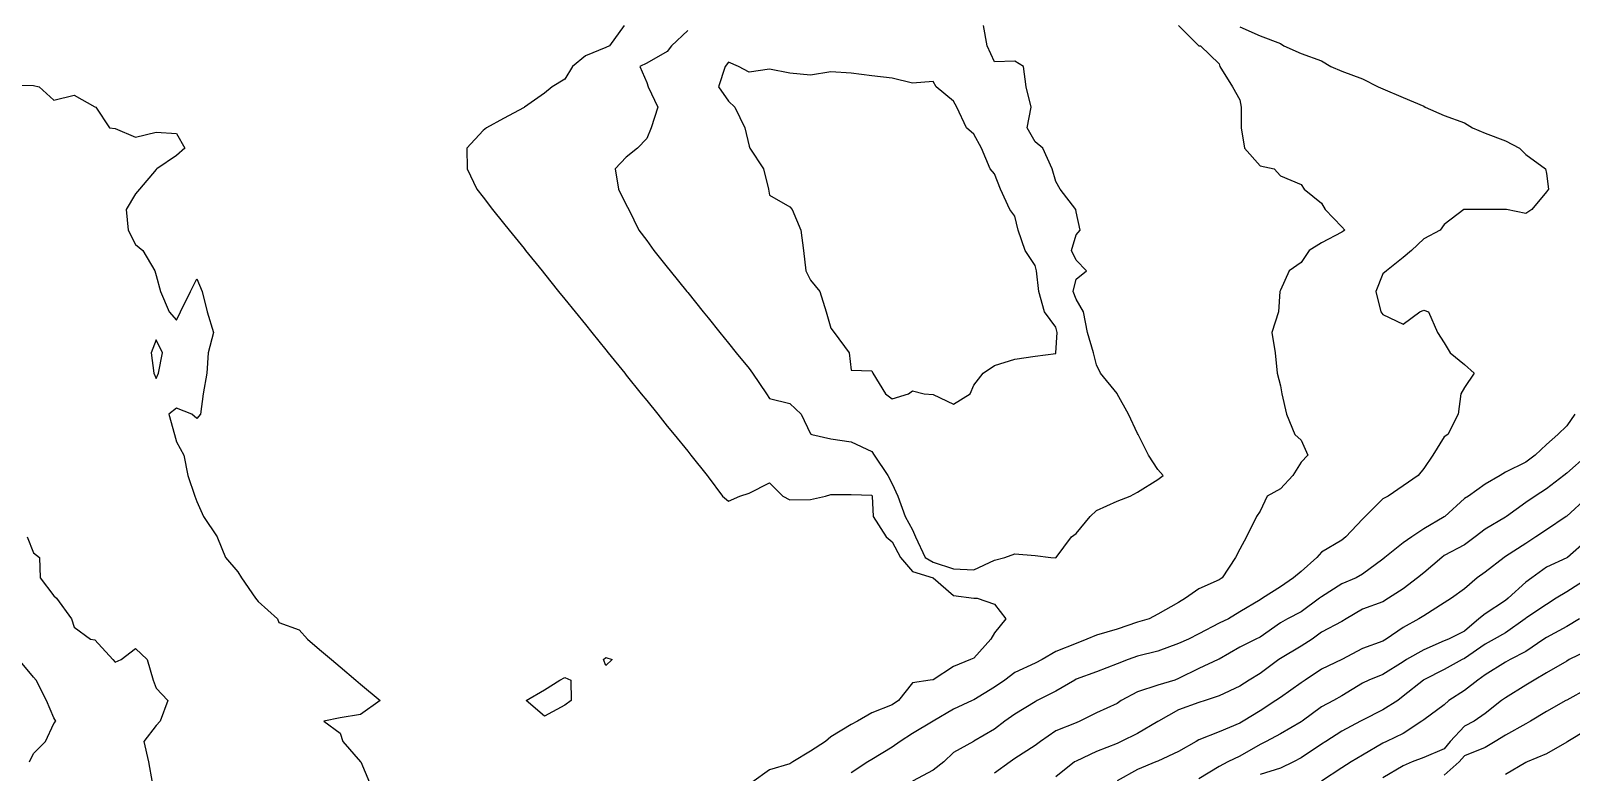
# Model space of a CAD drawing. Header units: metres. Extents: x 2681030 to 2681330, y 1246000 to 1246290.
# Drawn here: x 2681222.69 to 2681260.36, y 1246032 to 1246050.12 of the extents above; entities that cross this region are included whole.
import ezdxf

# ---------------------------------------------------------------- set-up
doc = ezdxf.new("R2010")
doc.units = ezdxf.units.M
doc.layers.add('BASIS_HOEHENLINIEN', color=8, linetype='Continuous')

msp = doc.modelspace()

# ---------------------------------------------------------------- linework, layer by layer
at = {"layer": 'BASIS_HOEHENLINIEN'}
for points in [[(2681237.196, 1246050.25, 0), (2681236.835, 1246049.75, 0), (2681236.75, 1246049.71, 0), (2681236.25, 1246049.511, 0), (2681235.937, 1246049.25, 0), (2681235.75, 1246048.941, 0), (2681235.436, 1246048.75, 0), (2681235.25, 1246048.6, 0), (2681234.761, 1246048.25, 0), (2681234.75, 1246048.244, 0), (2681234.25, 1246047.975, 0), (2681233.833, 1246047.75, 0), (2681233.75, 1246047.681, 0), (2681233.349, 1246047.25, 0), (2681233.36, 1246046.75, 0), (2681233.594, 1246046.25, 0), (2681233.75, 1246046.054, 0), (2681233.981, 1246045.75, 0), (2681234.25, 1246045.417, 0), (2681234.385, 1246045.25, 0), (2681234.75, 1246044.798, 0), (2681234.788, 1246044.75, 0), (2681235.192, 1246044.25, 0), (2681235.25, 1246044.178, 0), (2681235.595, 1246043.75, 0), (2681235.75, 1246043.559, 0), (2681235.999, 1246043.25, 0), (2681236.25, 1246042.939, 0), (2681236.403, 1246042.75, 0), (2681236.75, 1246042.319, 0), (2681236.806, 1246042.25, 0), (2681237.21, 1246041.75, 0), (2681237.25, 1246041.7, 0), (2681237.613, 1246041.25, 0), (2681237.75, 1246041.081, 0), (2681238.017, 1246040.75, 0), (2681238.25, 1246040.461, 0), (2681238.42, 1246040.25, 0), (2681238.75, 1246039.842, 0), (2681238.824, 1246039.75, 0), (2681239.227, 1246039.25, 0), (2681239.25, 1246039.222, 0), (2681239.599, 1246038.75, 0), (2681239.75, 1246038.622, 0), (2681240.025, 1246038.75, 0), (2681240.25, 1246038.816, 0), (2681240.75, 1246039.069, 0), (2681241.075, 1246038.75, 0), (2681241.25, 1246038.656, 0), (2681241.75, 1246038.665, 0), (2681242.122, 1246038.75, 0), (2681242.25, 1246038.783, 0), (2681242.75, 1246038.787, 0), (2681243.25, 1246038.771, 0), (2681243.262, 1246038.75, 0), (2681243.288, 1246038.25, 0), (2681243.602, 1246037.75, 0), (2681243.75, 1246037.626, 0), (2681243.952, 1246037.25, 0), (2681244.25, 1246036.905, 0), (2681244.75, 1246036.751, 0), (2681244.753, 1246036.75, 0), (2681245.25, 1246036.318, 0), (2681245.75, 1246036.257, 0), (2681245.832, 1246036.25, 0), (2681246.25, 1246036.104, 0), (2681246.53, 1246035.75, 0), (2681246.25, 1246035.406, 0), (2681246.165, 1246035.25, 0), (2681245.75, 1246034.789, 0), (2681245.668, 1246034.75, 0), (2681245.25, 1246034.582, 0), (2681244.75, 1246034.259, 0), (2681244.681, 1246034.25, 0), (2681244.25, 1246034.185, 0), (2681243.904, 1246033.75, 0), (2681243.75, 1246033.642, 0), (2681243.25, 1246033.453, 0), (2681242.906, 1246033.25, 0), (2681242.75, 1246033.166, 0), (2681242.25, 1246032.867, 0), (2681242.121, 1246032.75, 0), (2681241.75, 1246032.512, 0), (2681241.323, 1246032.25, 0), (2681241.25, 1246032.204, 0), (2681240.75, 1246032.055, 0), (2681240.318, 1246031.75, 0)], [(2681238.75, 1246050.131, 0), (2681238.354, 1246049.75, 0), (2681238.25, 1246049.618, 0), (2681237.75, 1246049.328, 0), (2681237.583, 1246049.25, 0), (2681237.75, 1246048.856, 0), (2681237.785, 1246048.75, 0), (2681238.018, 1246048.25, 0), (2681237.857, 1246047.75, 0), (2681237.75, 1246047.491, 0), (2681237.521, 1246047.25, 0), (2681237.25, 1246047.031, 0), (2681236.976, 1246046.75, 0), (2681237.061, 1246046.25, 0), (2681237.25, 1246045.869, 0), (2681237.309, 1246045.75, 0), (2681237.558, 1246045.25, 0), (2681237.75, 1246044.999, 0), (2681237.923, 1246044.75, 0), (2681238.25, 1246044.344, 0), (2681238.326, 1246044.25, 0), (2681238.73, 1246043.75, 0), (2681238.75, 1246043.725, 0), (2681239.133, 1246043.25, 0), (2681239.25, 1246043.105, 0), (2681239.537, 1246042.75, 0), (2681239.75, 1246042.486, 0), (2681239.94, 1246042.25, 0), (2681240.25, 1246041.866, 0), (2681240.339, 1246041.75, 0), (2681240.68, 1246041.25, 0), (2681240.75, 1246041.137, 0), (2681241.25, 1246041.014, 0), (2681241.526, 1246040.75, 0), (2681241.75, 1246040.271, 0), (2681241.786, 1246040.25, 0), (2681242.25, 1246040.148, 0), (2681242.75, 1246040.074, 0), (2681243.25, 1246039.841, 0), (2681243.309, 1246039.75, 0), (2681243.643, 1246039.25, 0), (2681243.75, 1246039.048, 0), (2681243.889, 1246038.75, 0), (2681244.071, 1246038.25, 0), (2681244.25, 1246037.922, 0), (2681244.321, 1246037.75, 0), (2681244.562, 1246037.25, 0), (2681244.75, 1246037.134, 0), (2681245.25, 1246036.97, 0), (2681245.75, 1246036.948, 0), (2681246.25, 1246037.183, 0), (2681246.504, 1246037.25, 0), (2681246.75, 1246037.333, 0), (2681247.25, 1246037.297, 0), (2681247.633, 1246037.25, 0), (2681247.75, 1246037.235, 0), (2681247.764, 1246037.25, 0), (2681248.136, 1246037.75, 0), (2681248.25, 1246037.832, 0), (2681248.592, 1246038.25, 0), (2681248.75, 1246038.399, 0), (2681249.25, 1246038.627, 0), (2681249.569, 1246038.75, 0), (2681249.75, 1246038.843, 0), (2681250.25, 1246039.151, 0), (2681250.378, 1246039.25, 0), (2681250.25, 1246039.399, 0), (2681250.018, 1246039.75, 0), (2681249.768, 1246040.25, 0), (2681249.75, 1246040.274, 0), (2681249.527, 1246040.75, 0), (2681249.253, 1246041.25, 0), (2681249.25, 1246041.254, 0), (2681248.842, 1246041.75, 0), (2681248.75, 1246041.96, 0), (2681248.676, 1246042.25, 0), (2681248.527, 1246042.75, 0), (2681248.431, 1246043.25, 0), (2681248.25, 1246043.558, 0), (2681248.175, 1246043.75, 0), (2681248.25, 1246044.046, 0), (2681248.504, 1246044.25, 0), (2681248.25, 1246044.515, 0), (2681248.135, 1246044.75, 0), (2681248.25, 1246045.133, 0), (2681248.347, 1246045.25, 0), (2681248.25, 1246045.695, 0), (2681248.239, 1246045.75, 0), (2681247.862, 1246046.25, 0), (2681247.75, 1246046.438, 0), (2681247.666, 1246046.75, 0), (2681247.439, 1246047.25, 0), (2681247.25, 1246047.405, 0), (2681247.051, 1246047.75, 0), (2681247.147, 1246048.25, 0), (2681247.032, 1246048.75, 0), (2681246.96, 1246049.25, 0), (2681246.75, 1246049.379, 0), (2681246.25, 1246049.363, 0), (2681246.077, 1246049.75, 0), (2681245.981, 1246050.25, 0)], [(2681250.757, 1246050.25, 0), (2681251.25, 1246049.754, 0), (2681251.294, 1246049.75, 0), (2681251.75, 1246049.311, 0), (2681251.765, 1246049.25, 0), (2681252.074, 1246048.75, 0), (2681252.25, 1246048.436, 0), (2681252.285, 1246048.25, 0), (2681252.288, 1246047.75, 0), (2681252.369, 1246047.25, 0), (2681252.75, 1246046.823, 0), (2681253.097, 1246046.75, 0), (2681253.25, 1246046.578, 0), (2681253.75, 1246046.364, 0), (2681253.825, 1246046.25, 0), (2681254.25, 1246045.904, 0), (2681254.339, 1246045.75, 0), (2681254.75, 1246045.325, 0), (2681254.825, 1246045.25, 0), (2681254.75, 1246045.199, 0), (2681254.25, 1246044.941, 0), (2681253.946, 1246044.75, 0), (2681253.75, 1246044.457, 0), (2681253.462, 1246044.25, 0), (2681253.25, 1246043.781, 0), (2681253.235, 1246043.75, 0), (2681253.199, 1246043.25, 0), (2681253.037, 1246042.75, 0), (2681253.116, 1246042.25, 0), (2681253.167, 1246041.75, 0), (2681253.25, 1246041.44, 0), (2681253.282, 1246041.25, 0), (2681253.398, 1246040.75, 0), (2681253.602, 1246040.25, 0), (2681253.75, 1246040.112, 0), (2681253.913, 1246039.75, 0), (2681253.75, 1246039.577, 0), (2681253.549, 1246039.25, 0), (2681253.25, 1246038.929, 0), (2681252.92, 1246038.75, 0), (2681252.75, 1246038.38, 0), (2681252.659, 1246038.25, 0), (2681252.415, 1246037.75, 0), (2681252.25, 1246037.45, 0), (2681252.147, 1246037.25, 0), (2681251.824, 1246036.75, 0), (2681251.75, 1246036.703, 0), (2681251.25, 1246036.483, 0), (2681250.927, 1246036.25, 0), (2681250.75, 1246036.149, 0), (2681250.25, 1246035.863, 0), (2681250.036, 1246035.75, 0), (2681249.75, 1246035.663, 0), (2681249.25, 1246035.499, 0), (2681248.75, 1246035.351, 0), (2681248.513, 1246035.25, 0), (2681248.25, 1246035.146, 0), (2681247.75, 1246034.947, 0), (2681247.416, 1246034.75, 0), (2681247.25, 1246034.667, 0), (2681246.75, 1246034.439, 0), (2681246.504, 1246034.25, 0), (2681246.25, 1246034.077, 0), (2681245.75, 1246033.768, 0), (2681245.71, 1246033.75, 0), (2681245.25, 1246033.537, 0), (2681244.753, 1246033.25, 0), (2681244.75, 1246033.247, 0), (2681244.25, 1246032.944, 0), (2681243.945, 1246032.75, 0), (2681243.75, 1246032.611, 0), (2681243.25, 1246032.313, 0), (2681243.152, 1246032.25, 0), (2681242.75, 1246031.982, 0)], [(2681252.25, 1246050.217, 0), (2681252.75, 1246050.001, 0), (2681253.25, 1246049.806, 0), (2681253.327, 1246049.75, 0), (2681253.75, 1246049.567, 0), (2681254.25, 1246049.388, 0), (2681254.481, 1246049.25, 0), (2681254.75, 1246049.133, 0), (2681255.25, 1246048.947, 0), (2681255.634, 1246048.75, 0), (2681255.75, 1246048.7, 0), (2681256.25, 1246048.492, 0), (2681256.75, 1246048.278, 0), (2681256.787, 1246048.25, 0), (2681257.25, 1246048.049, 0), (2681257.75, 1246047.869, 0), (2681257.94, 1246047.75, 0), (2681258.25, 1246047.616, 0), (2681258.75, 1246047.433, 0), (2681259.093, 1246047.25, 0), (2681259.25, 1246047.094, 0), (2681259.727, 1246046.75, 0), (2681259.75, 1246046.631, 0), (2681259.804, 1246046.25, 0), (2681259.75, 1246046.183, 0), (2681259.391, 1246045.75, 0), (2681259.25, 1246045.656, 0), (2681258.778, 1246045.75, 0), (2681258.75, 1246045.755, 0), (2681258.25, 1246045.754, 0), (2681257.75, 1246045.754, 0), (2681257.735, 1246045.75, 0), (2681257.25, 1246045.387, 0), (2681257.153, 1246045.25, 0), (2681256.75, 1246045.037, 0), (2681256.455, 1246044.75, 0), (2681256.25, 1246044.578, 0), (2681255.843, 1246044.25, 0), (2681255.75, 1246044.177, 0), (2681255.582, 1246043.75, 0), (2681255.705, 1246043.25, 0), (2681255.75, 1246043.185, 0), (2681256.25, 1246042.952, 0), (2681256.654, 1246043.25, 0), (2681256.75, 1246043.294, 0), (2681256.864, 1246043.25, 0), (2681257.089, 1246042.75, 0), (2681257.25, 1246042.497, 0), (2681257.397, 1246042.25, 0), (2681257.75, 1246041.968, 0), (2681257.981, 1246041.75, 0), (2681257.75, 1246041.399, 0), (2681257.662, 1246041.25, 0), (2681257.597, 1246040.75, 0), (2681257.338, 1246040.25, 0), (2681257.25, 1246040.195, 0), (2681256.977, 1246039.75, 0), (2681256.75, 1246039.42, 0), (2681256.616, 1246039.25, 0), (2681256.25, 1246039, 0), (2681255.881, 1246038.75, 0), (2681255.75, 1246038.677, 0), (2681255.322, 1246038.25, 0), (2681255.25, 1246038.184, 0), (2681254.844, 1246037.75, 0), (2681254.75, 1246037.667, 0), (2681254.25, 1246037.377, 0), (2681254.133, 1246037.25, 0), (2681253.75, 1246036.903, 0), (2681253.566, 1246036.75, 0), (2681253.25, 1246036.53, 0), (2681252.808, 1246036.25, 0), (2681252.75, 1246036.212, 0), (2681252.25, 1246035.918, 0), (2681251.98, 1246035.75, 0), (2681251.75, 1246035.638, 0), (2681251.25, 1246035.381, 0), (2681250.997, 1246035.25, 0), (2681250.75, 1246035.149, 0), (2681250.25, 1246034.958, 0), (2681249.75, 1246034.834, 0), (2681249.519, 1246034.75, 0), (2681249.25, 1246034.652, 0), (2681248.75, 1246034.454, 0), (2681248.25, 1246034.27, 0), (2681248.217, 1246034.25, 0), (2681247.75, 1246033.976, 0), (2681247.298, 1246033.75, 0), (2681247.25, 1246033.722, 0), (2681246.75, 1246033.419, 0), (2681246.507, 1246033.25, 0), (2681246.25, 1246033.053, 0), (2681245.75, 1246032.754, 0), (2681245.742, 1246032.75, 0), (2681245.25, 1246032.478, 0), (2681245.014, 1246032.25, 0), (2681244.75, 1246032.053, 0), (2681244.25, 1246031.78, 0)], [(2681245.25, 1246040.998, 0), (2681245.662, 1246041.25, 0), (2681245.75, 1246041.463, 0), (2681245.977, 1246041.75, 0), (2681246.25, 1246041.939, 0), (2681246.75, 1246042.092, 0), (2681247.25, 1246042.164, 0), (2681247.75, 1246042.236, 0), (2681247.753, 1246042.25, 0), (2681247.784, 1246042.75, 0), (2681247.75, 1246042.873, 0), (2681247.477, 1246043.25, 0), (2681247.341, 1246043.75, 0), (2681247.282, 1246044.25, 0), (2681247.25, 1246044.385, 0), (2681247.006, 1246044.75, 0), (2681246.836, 1246045.25, 0), (2681246.75, 1246045.593, 0), (2681246.627, 1246045.75, 0), (2681246.399, 1246046.25, 0), (2681246.25, 1246046.621, 0), (2681246.151, 1246046.75, 0), (2681245.939, 1246047.25, 0), (2681245.75, 1246047.596, 0), (2681245.571, 1246047.75, 0), (2681245.332, 1246048.25, 0), (2681245.25, 1246048.401, 0), (2681244.827, 1246048.75, 0), (2681244.75, 1246048.878, 0), (2681244.25, 1246048.838, 0), (2681243.75, 1246048.96, 0), (2681243.25, 1246049.02, 0), (2681242.75, 1246049.081, 0), (2681242.25, 1246049.118, 0), (2681241.75, 1246049.035, 0), (2681241.25, 1246049.086, 0), (2681240.75, 1246049.179, 0), (2681240.25, 1246049.107, 0), (2681239.994, 1246049.25, 0), (2681239.75, 1246049.354, 0), (2681239.667, 1246049.25, 0), (2681239.504, 1246048.75, 0), (2681239.75, 1246048.404, 0), (2681239.9, 1246048.25, 0), (2681240.151, 1246047.75, 0), (2681240.25, 1246047.3, 0), (2681240.273, 1246047.25, 0), (2681240.602, 1246046.75, 0), (2681240.729, 1246046.25, 0), (2681240.75, 1246046.103, 0), (2681241.25, 1246045.821, 0), (2681241.307, 1246045.75, 0), (2681241.518, 1246045.25, 0), (2681241.581, 1246044.75, 0), (2681241.637, 1246044.25, 0), (2681241.75, 1246044.028, 0), (2681241.984, 1246043.75, 0), (2681242.139, 1246043.25, 0), (2681242.25, 1246042.854, 0), (2681242.334, 1246042.75, 0), (2681242.703, 1246042.25, 0), (2681242.75, 1246041.824, 0), (2681243.25, 1246041.809, 0), (2681243.276, 1246041.75, 0), (2681243.592, 1246041.25, 0), (2681243.75, 1246041.127, 0), (2681244.153, 1246041.25, 0), (2681244.25, 1246041.319, 0), (2681244.532, 1246041.25, 0), (2681244.75, 1246041.23, 0), (2681245.25, 1246040.998, 0)], [(2681222.25, 1246048.791, 0), (2681222.75, 1246048.786, 0), (2681222.893, 1246048.75, 0), (2681223.25, 1246048.425, 0), (2681223.75, 1246048.548, 0), (2681224.25, 1246048.263, 0), (2681224.275, 1246048.25, 0), (2681224.614, 1246047.75, 0), (2681224.75, 1246047.732, 0), (2681225.25, 1246047.524, 0), (2681225.75, 1246047.641, 0), (2681226.25, 1246047.61, 0), (2681226.453, 1246047.25, 0), (2681226.25, 1246047.073, 0), (2681225.77, 1246046.75, 0), (2681225.75, 1246046.727, 0), (2681225.341, 1246046.25, 0), (2681225.25, 1246046.136, 0), (2681225.015, 1246045.75, 0), (2681225.064, 1246045.25, 0), (2681225.25, 1246044.9, 0), (2681225.423, 1246044.75, 0), (2681225.716, 1246044.25, 0), (2681225.75, 1246044.141, 0), (2681225.856, 1246043.75, 0), (2681226.07, 1246043.25, 0), (2681226.25, 1246043.047, 0), (2681226.35, 1246043.25, 0), (2681226.59, 1246043.75, 0), (2681226.75, 1246044.055, 0), (2681226.875, 1246043.75, 0), (2681227.003, 1246043.25, 0), (2681227.155, 1246042.75, 0), (2681227.021, 1246042.25, 0), (2681226.994, 1246041.75, 0), (2681226.901, 1246041.25, 0), (2681226.836, 1246040.75, 0), (2681226.75, 1246040.644, 0), (2681226.625, 1246040.75, 0), (2681226.25, 1246040.894, 0), (2681226.064, 1246040.75, 0), (2681226.202, 1246040.25, 0), (2681226.25, 1246040.076, 0), (2681226.429, 1246039.75, 0), (2681226.526, 1246039.25, 0), (2681226.698, 1246038.75, 0), (2681226.75, 1246038.615, 0), (2681226.912, 1246038.25, 0), (2681227.244, 1246037.75, 0), (2681227.25, 1246037.725, 0), (2681227.449, 1246037.25, 0), (2681227.75, 1246036.893, 0), (2681227.836, 1246036.75, 0), (2681228.185, 1246036.25, 0), (2681228.25, 1246036.169, 0), (2681228.722, 1246035.75, 0), (2681228.75, 1246035.656, 0), (2681229.25, 1246035.478, 0), (2681229.449, 1246035.25, 0), (2681229.75, 1246034.996, 0), (2681230.042, 1246034.75, 0), (2681230.25, 1246034.575, 0), (2681230.636, 1246034.25, 0), (2681230.75, 1246034.154, 0), (2681231.229, 1246033.75, 0), (2681230.75, 1246033.409, 0), (2681230.25, 1246033.325, 0), (2681229.85, 1246033.25, 0), (2681230.25, 1246032.954, 0), (2681230.316, 1246032.75, 0), (2681230.75, 1246032.256, 0), (2681230.757, 1246032.25, 0), (2681230.973, 1246031.75, 0)], [(2681225.75, 1246041.621, 0), (2681225.807, 1246041.75, 0), (2681225.904, 1246042.25, 0), (2681225.75, 1246042.566, 0), (2681225.633, 1246042.25, 0), (2681225.695, 1246041.75, 0), (2681225.75, 1246041.621, 0)], [(2681260.443, 1246040.75, 0), (2681260.25, 1246040.468, 0), (2681260.031, 1246040.25, 0), (2681259.75, 1246040.012, 0), (2681259.472, 1246039.75, 0), (2681259.25, 1246039.577, 0), (2681258.75, 1246039.329, 0), (2681258.617, 1246039.25, 0), (2681258.25, 1246039.037, 0), (2681257.844, 1246038.75, 0), (2681257.75, 1246038.686, 0), (2681257.266, 1246038.25, 0), (2681257.25, 1246038.238, 0), (2681256.75, 1246037.951, 0), (2681256.456, 1246037.75, 0), (2681256.25, 1246037.609, 0), (2681255.797, 1246037.25, 0), (2681255.75, 1246037.21, 0), (2681255.25, 1246036.837, 0), (2681255.096, 1246036.75, 0), (2681254.75, 1246036.601, 0), (2681254.25, 1246036.285, 0), (2681254.204, 1246036.25, 0), (2681253.75, 1246035.919, 0), (2681253.423, 1246035.75, 0), (2681253.25, 1246035.654, 0), (2681252.75, 1246035.302, 0), (2681252.641, 1246035.25, 0), (2681252.25, 1246035.055, 0), (2681251.75, 1246034.766, 0), (2681251.723, 1246034.75, 0), (2681251.25, 1246034.534, 0), (2681250.75, 1246034.29, 0), (2681250.664, 1246034.25, 0), (2681250.25, 1246034.124, 0), (2681249.75, 1246033.967, 0), (2681249.348, 1246033.75, 0), (2681249.25, 1246033.682, 0), (2681248.75, 1246033.45, 0), (2681248.337, 1246033.25, 0), (2681248.25, 1246033.208, 0), (2681247.75, 1246033.009, 0), (2681247.381, 1246032.75, 0), (2681247.25, 1246032.655, 0), (2681246.75, 1246032.336, 0), (2681246.636, 1246032.25, 0), (2681246.25, 1246031.975, 0)], [(2681260.749, 1246039.75, 0), (2681260.25, 1246039.309, 0), (2681260.177, 1246039.25, 0), (2681259.75, 1246038.924, 0), (2681259.48, 1246038.75, 0), (2681259.25, 1246038.59, 0), (2681258.779, 1246038.25, 0), (2681258.75, 1246038.23, 0), (2681258.25, 1246037.936, 0), (2681258.008, 1246037.75, 0), (2681257.75, 1246037.558, 0), (2681257.25, 1246037.298, 0), (2681257.193, 1246037.25, 0), (2681256.75, 1246036.872, 0), (2681256.595, 1246036.75, 0), (2681256.25, 1246036.479, 0), (2681255.886, 1246036.25, 0), (2681255.75, 1246036.167, 0), (2681255.25, 1246035.986, 0), (2681254.858, 1246035.75, 0), (2681254.75, 1246035.679, 0), (2681254.25, 1246035.418, 0), (2681254.019, 1246035.25, 0), (2681253.75, 1246035.083, 0), (2681253.25, 1246034.78, 0), (2681253.208, 1246034.75, 0), (2681252.75, 1246034.413, 0), (2681252.485, 1246034.25, 0), (2681252.25, 1246034.102, 0), (2681251.75, 1246033.865, 0), (2681251.404, 1246033.75, 0), (2681251.25, 1246033.702, 0), (2681250.75, 1246033.523, 0), (2681250.266, 1246033.25, 0), (2681250.25, 1246033.241, 0), (2681249.75, 1246032.947, 0), (2681249.353, 1246032.75, 0), (2681249.25, 1246032.701, 0), (2681248.75, 1246032.507, 0), (2681248.25, 1246032.273, 0), (2681248.21, 1246032.25, 0), (2681247.75, 1246031.884, 0)], [(2681260.75, 1246038.711, 0), (2681260.25, 1246038.26, 0), (2681260.237, 1246038.25, 0), (2681259.75, 1246037.922, 0), (2681259.492, 1246037.75, 0), (2681259.25, 1246037.586, 0), (2681258.75, 1246037.273, 0), (2681258.717, 1246037.25, 0), (2681258.25, 1246036.892, 0), (2681258.056, 1246036.75, 0), (2681257.75, 1246036.48, 0), (2681257.434, 1246036.25, 0), (2681257.25, 1246036.139, 0), (2681256.75, 1246035.823, 0), (2681256.627, 1246035.75, 0), (2681256.25, 1246035.538, 0), (2681255.834, 1246035.25, 0), (2681255.75, 1246035.199, 0), (2681255.25, 1246035.024, 0), (2681254.752, 1246034.75, 0), (2681254.75, 1246034.749, 0), (2681254.25, 1246034.52, 0), (2681253.853, 1246034.25, 0), (2681253.75, 1246034.18, 0), (2681253.25, 1246033.827, 0), (2681253.137, 1246033.75, 0), (2681252.75, 1246033.502, 0), (2681252.339, 1246033.25, 0), (2681252.25, 1246033.194, 0), (2681251.75, 1246032.987, 0), (2681251.25, 1246032.787, 0), (2681251.183, 1246032.75, 0), (2681250.75, 1246032.503, 0), (2681250.25, 1246032.267, 0), (2681250.203, 1246032.25, 0), (2681249.75, 1246032.066, 0), (2681249.25, 1246031.788, 0)], [(2681222.594, 1246037.75, 0), (2681222.75, 1246037.359, 0), (2681222.9, 1246037.25, 0), (2681222.919, 1246036.75, 0), (2681223.25, 1246036.308, 0), (2681223.313, 1246036.25, 0), (2681223.679, 1246035.75, 0), (2681223.75, 1246035.542, 0), (2681224.144, 1246035.25, 0), (2681224.25, 1246035.234, 0), (2681224.695, 1246034.75, 0), (2681224.75, 1246034.689, 0), (2681224.899, 1246034.75, 0), (2681225.25, 1246035.022, 0), (2681225.533, 1246034.75, 0), (2681225.675, 1246034.25, 0), (2681225.75, 1246034.056, 0), (2681226.038, 1246033.75, 0), (2681225.848, 1246033.25, 0), (2681225.75, 1246033.141, 0), (2681225.452, 1246032.75, 0), (2681225.564, 1246032.25, 0), (2681225.652, 1246031.75, 0)], [(2681260.75, 1246037.672, 0), (2681260.27, 1246037.25, 0), (2681260.25, 1246037.236, 0), (2681259.75, 1246037.011, 0), (2681259.392, 1246036.75, 0), (2681259.25, 1246036.643, 0), (2681258.819, 1246036.25, 0), (2681258.75, 1246036.193, 0), (2681258.25, 1246035.87, 0), (2681258.097, 1246035.75, 0), (2681257.75, 1246035.448, 0), (2681257.355, 1246035.25, 0), (2681257.25, 1246035.208, 0), (2681256.75, 1246034.992, 0), (2681256.332, 1246034.75, 0), (2681256.25, 1246034.698, 0), (2681255.75, 1246034.386, 0), (2681255.408, 1246034.25, 0), (2681255.25, 1246034.172, 0), (2681254.75, 1246033.864, 0), (2681254.542, 1246033.75, 0), (2681254.25, 1246033.596, 0), (2681253.78, 1246033.25, 0), (2681253.75, 1246033.229, 0), (2681253.25, 1246032.94, 0), (2681252.897, 1246032.75, 0), (2681252.75, 1246032.676, 0), (2681252.25, 1246032.388, 0), (2681251.964, 1246032.25, 0), (2681251.75, 1246032.137, 0), (2681251.25, 1246031.836, 0)], [(2681260.75, 1246036.722, 0), (2681260.25, 1246036.405, 0), (2681259.99, 1246036.25, 0), (2681259.75, 1246036.095, 0), (2681259.25, 1246035.764, 0), (2681259.233, 1246035.75, 0), (2681258.75, 1246035.405, 0), (2681258.477, 1246035.25, 0), (2681258.25, 1246035.129, 0), (2681257.75, 1246034.778, 0), (2681257.689, 1246034.75, 0), (2681257.25, 1246034.509, 0), (2681256.75, 1246034.254, 0), (2681256.744, 1246034.25, 0), (2681256.25, 1246033.859, 0), (2681256.118, 1246033.75, 0), (2681255.75, 1246033.521, 0), (2681255.25, 1246033.272, 0), (2681255.205, 1246033.25, 0), (2681254.75, 1246033, 0), (2681254.354, 1246032.75, 0), (2681254.25, 1246032.683, 0), (2681253.75, 1246032.354, 0), (2681253.567, 1246032.25, 0), (2681253.25, 1246032.095, 0), (2681252.75, 1246031.94, 0)], [(2681260.557, 1246035.75, 0), (2681260.25, 1246035.558, 0), (2681259.75, 1246035.288, 0), (2681259.691, 1246035.25, 0), (2681259.25, 1246034.948, 0), (2681258.863, 1246034.75, 0), (2681258.75, 1246034.685, 0), (2681258.25, 1246034.38, 0), (2681258.076, 1246034.25, 0), (2681257.75, 1246033.999, 0), (2681257.363, 1246033.75, 0), (2681257.25, 1246033.649, 0), (2681256.75, 1246033.279, 0), (2681256.706, 1246033.25, 0), (2681256.25, 1246032.949, 0), (2681255.837, 1246032.75, 0), (2681255.75, 1246032.712, 0), (2681255.25, 1246032.416, 0), (2681254.98, 1246032.25, 0), (2681254.75, 1246032.105, 0), (2681254.25, 1246031.782, 0)], [(2681260.75, 1246034.969, 0), (2681260.306, 1246034.75, 0), (2681260.25, 1246034.716, 0), (2681259.75, 1246034.431, 0), (2681259.454, 1246034.25, 0), (2681259.25, 1246034.123, 0), (2681258.75, 1246033.818, 0), (2681258.653, 1246033.75, 0), (2681258.25, 1246033.433, 0), (2681257.985, 1246033.25, 0), (2681257.75, 1246033.122, 0), (2681257.399, 1246032.75, 0), (2681257.25, 1246032.572, 0), (2681256.75, 1246032.36, 0), (2681256.467, 1246032.25, 0), (2681256.25, 1246032.158, 0), (2681255.75, 1246031.862, 0)], [(2681222.655, 1246032.25, 0), (2681222.75, 1246032.458, 0), (2681223.043, 1246032.75, 0), (2681223.25, 1246033.19, 0), (2681223.301, 1246033.25, 0), (2681223.25, 1246033.33, 0), (2681223.073, 1246033.75, 0), (2681222.816, 1246034.25, 0), (2681222.75, 1246034.319, 0), (2681222.39, 1246034.75, 0)], [(2681236.906, 1246034.75, 0), (2681236.75, 1246034.606, 0), (2681236.692, 1246034.75, 0), (2681236.75, 1246034.8, 0), (2681236.906, 1246034.75, 0)], [(2681235.904, 1246033.75, 0), (2681235.75, 1246033.64, 0), (2681235.25, 1246033.366, 0), (2681234.801, 1246033.75, 0), (2681235.25, 1246034.016, 0), (2681235.621, 1246034.25, 0), (2681235.75, 1246034.314, 0), (2681235.895, 1246034.25, 0), (2681235.904, 1246033.75, 0)], [(2681260.75, 1246034.036, 0), (2681260.25, 1246033.763, 0), (2681260.224, 1246033.75, 0), (2681259.75, 1246033.487, 0), (2681259.364, 1246033.25, 0), (2681259.25, 1246033.181, 0), (2681258.75, 1246032.902, 0), (2681258.495, 1246032.75, 0), (2681258.25, 1246032.605, 0), (2681257.75, 1246032.403, 0), (2681257.616, 1246032.25, 0), (2681257.25, 1246031.925, 0)], [(2681260.75, 1246033.036, 0), (2681260.277, 1246032.75, 0), (2681260.25, 1246032.736, 0), (2681259.75, 1246032.45, 0), (2681259.28, 1246032.25, 0), (2681259.25, 1246032.238, 0), (2681258.75, 1246031.945, 0)]]:
    msp.add_polyline3d(points, dxfattribs=at)

doc.saveas('drawing.dxf')
